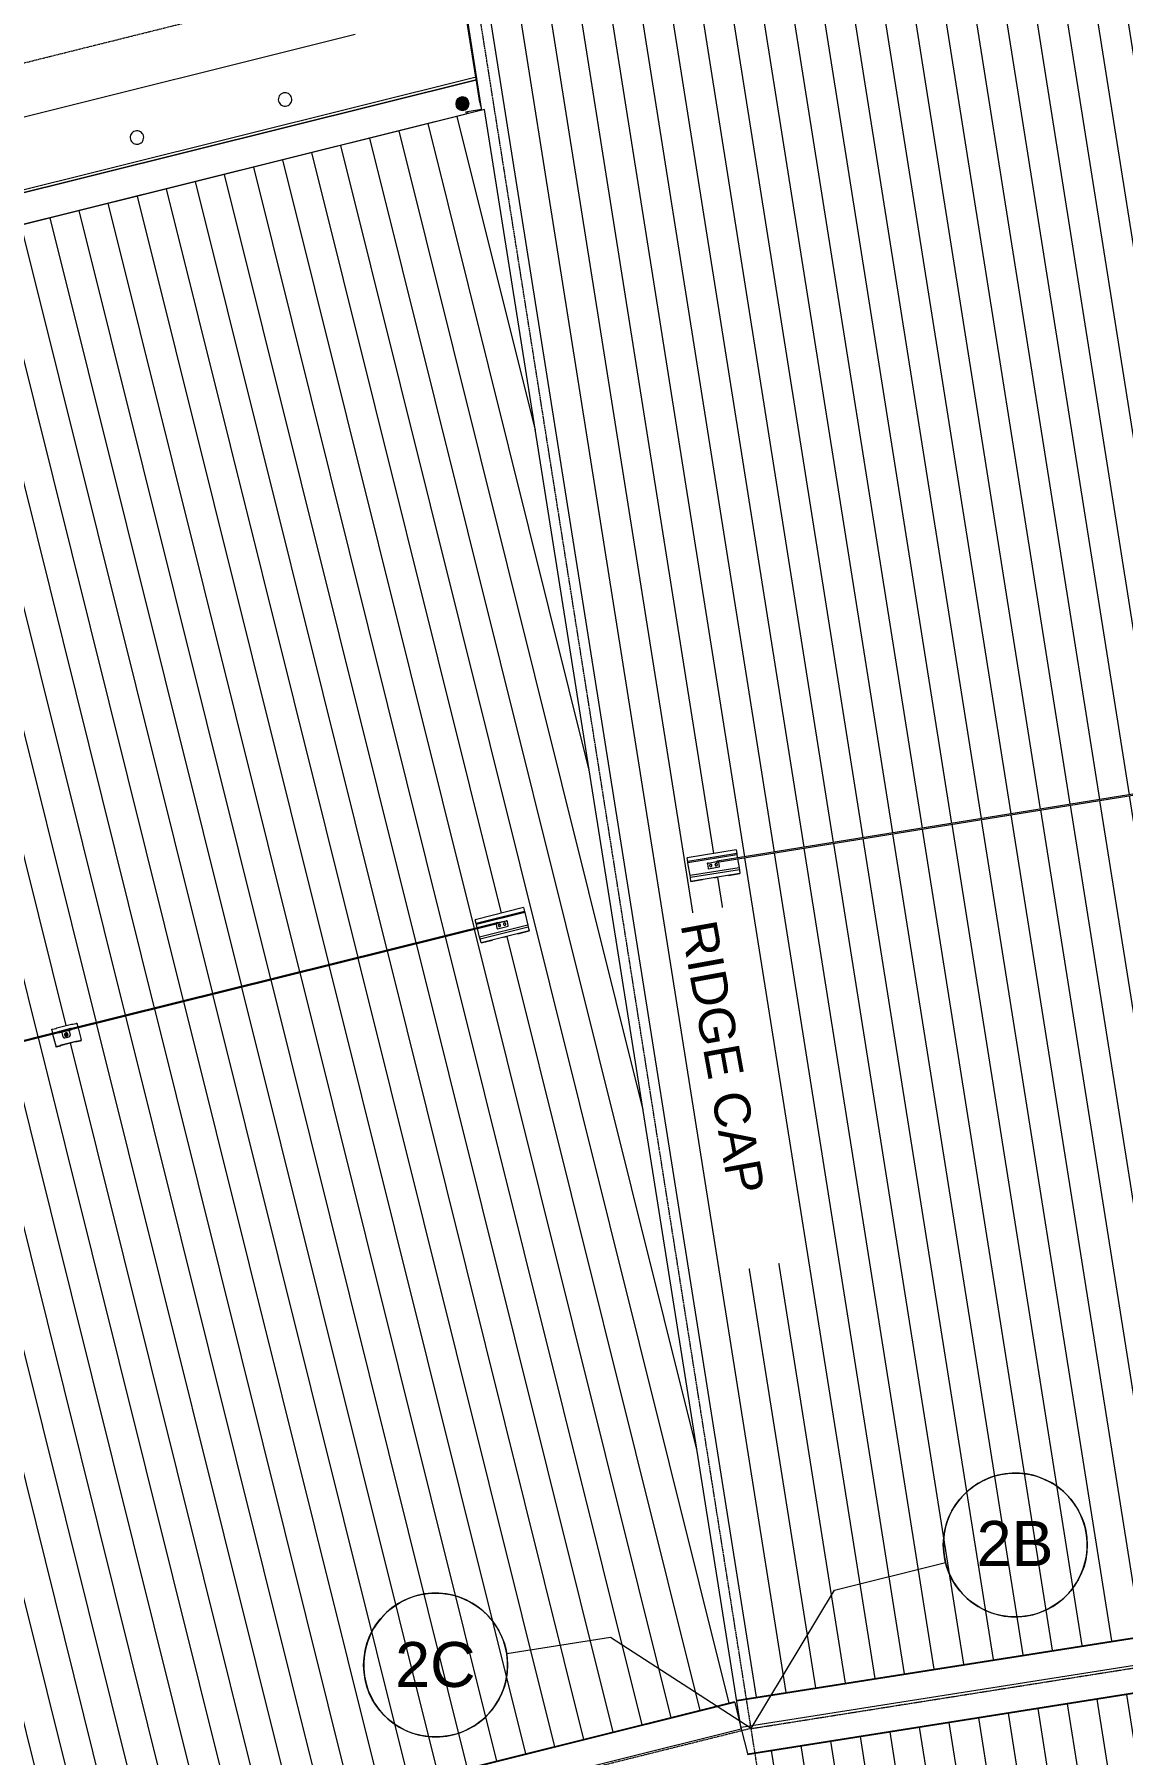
# Model space of a CAD drawing. Header units: millimetres. Extents: x -2355745 to -2216356, y 3958910 to 4068440.
# Drawn here: x -2330832 to -2318739, y 4018484 to 4037610 of the extents above; entities that cross this region are included whole.
import ezdxf

# ---------------------------------------------------------------- set-up
doc = ezdxf.new("R2010")
doc.units = ezdxf.units.MM
doc.linetypes.add('Grid Line', pattern=[21, 12, -3, 3, -3])
for name, color, linetype, lineweight in [('A-FLOR', 192, 'Continuous', 5), ('A-ROOF', 132, 'Continuous', 5), ('A-ROOF-OTLN', 132, 'Continuous', 5), ('A-ROOF-PATT', 132, 'Continuous', 5), ('A-WALL', 113, 'Continuous', 5), ('G-ANNO-TEXT', 231, 'Continuous', 5), ('P-SANR-FIXT', 6, 'Continuous', 5), ('Q-SPCQ', 91, 'Continuous', 5), ('S-GRID', 1, 'Continuous', 5), ('S-GRID-IDEN', 1, 'Continuous', 5)]:
    doc.layers.add(name, color=color, linetype=linetype, lineweight=lineweight)
doc.styles.add('Arial', font='arial.ttf', dxfattribs={"height": 500})
doc.styles.add('Arial_1', font='arial.ttf', dxfattribs={"height": 400})

# ---------------------------------------------------------------- blocks, each defined once
blk = doc.blocks.new('Downpipe - Straight - 01 - 150D-1307454-ROOF - Part B')
at = {"layer": 'P-SANR-FIXT'}
blk.add_hatch(color=11, dxfattribs=at).paths.add_polyline_path([(-40, 25), (-20, 28), (0, 37), (17, 52), (25, 63), (33, 81), (35, 100), (33, 119), (25, 138), (13, 153), (-2, 165), (-20, 172), (-40, 175), (-59, 172), (-77, 165), (-93, 153), (-107, 132), (-112, 119), (-115, 100), (-112, 81), (-105, 63), (-93, 47), (-76, 35), (-59, 28)])
for start, end in [(0, 180), (360, 180), (180, 0), (180, 360)]:
    blk.add_arc((-40, 100), 75, start, end, dxfattribs=at)
blk = doc.blocks.new('Static Line_Sayfa_Metal Deck_Pan Mount - Up to 15 _ pitch - Max 2 Users-1846359-ROOF - Part B')
at = {"layer": 'Q-SPCQ'}
for p, q in [((-2325397, 4027901), (-2325933, 4027767)), ((-2325387, 4027859), (-2325922, 4027726)), ((-2325383, 4027846), (-2325919, 4027712)), ((-2325397, 4027901), (-2325387, 4027859)), ((-2325387, 4027859), (-2325383, 4027846)), ((-2325383, 4027846), (-2325348, 4027706)), ((-2325690, 4027733), (-2330490, 4026538)), ((-2330488, 4026530), (-2325687, 4027725)), ((-2325922, 4027726), (-2325933, 4027767)), ((-2325919, 4027712), (-2325922, 4027726)), ((-2325910, 4027677), (-2325919, 4027712)), ((-2325884, 4027572), (-2325909, 4027670)), ((-2325348, 4027706), (-2325884, 4027572)), ((-2325343, 4027684), (-2325879, 4027551)), ((-2325333, 4027643), (-2325868, 4027509)), ((-2325333, 4027642), (-2325868, 4027509)), ((-2325705, 4027727), (-2325704, 4027722)), ((-2325704, 4027722), (-2325703, 4027718)), ((-2325703, 4027718), (-2325702, 4027715)), ((-2325702, 4027715), (-2325697, 4027694)), ((-2325697, 4027694), (-2325691, 4027670)), ((-2325691, 4027670), (-2325691, 4027669)), ((-2325687, 4027725), (-2325687, 4027728)), ((-2325687, 4027725), (-2325687, 4027726)), ((-2325685, 4027666), (-2325627, 4027681)), ((-2325681, 4027735), (-2325588, 4027754)), ((-2325587, 4027749), (-2325680, 4027730)), ((-2325676, 4027700), (-2325676, 4027699)), ((-2325650, 4027705), (-2325651, 4027706)), ((-2325627, 4027681), (-2325568, 4027695)), ((-2325618, 4027715), (-2325617, 4027714)), ((-2325592, 4027720), (-2325592, 4027721)), ((-2325577, 4027750), (-2325578, 4027755)), ((-2325578, 4027755), (-2325578, 4027754)), ((-2325577, 4027750), (-2325578, 4027754)), ((-2325577, 4027750), (-2325577, 4027750)), ((-2325576, 4027747), (-2325577, 4027750)), ((-2325571, 4027725), (-2325576, 4027747)), ((-2325565, 4027701), (-2325571, 4027725)), ((-2325565, 4027701), (-2325565, 4027701)), ((-2325459, 4027611), (-2325333, 4027642)), ((-2325333, 4027642), (-2325459, 4027611)), ((-2325459, 4027611), (-2325459, 4027611)), ((-2325348, 4027706), (-2325343, 4027684)), ((-2325343, 4027684), (-2325333, 4027643)), ((-2325333, 4027643), (-2325333, 4027642)), ((-2325333, 4027642), (-2325333, 4027642)), ((-2325879, 4027551), (-2325884, 4027572)), ((-2325868, 4027509), (-2325879, 4027551)), ((-2325868, 4027509), (-2325742, 4027540)), ((-2325742, 4027540), (-2325868, 4027509)), ((-2325868, 4027509), (-2325868, 4027509)), ((-2325868, 4027509), (-2325868, 4027509)), ((-2325742, 4027540), (-2325742, 4027540)), ((-2325614, 4027572), (-2325600, 4027576)), ((-2325600, 4027575), (-2325614, 4027572)), ((-2325614, 4027572), (-2325614, 4027572)), ((-2325600, 4027576), (-2325587, 4027579)), ((-2325587, 4027579), (-2325600, 4027575)), ((-2330489, 4026538), (-2345031, 4022914)), ((-2345029, 4022906), (-2330487, 4026531)), ((-2330641, 4026546), (-2330633, 4026548)), ((-2330641, 4026546), (-2330639, 4026537)), ((-2330639, 4026537), (-2330630, 4026503)), ((-2330631, 4026549), (-2330595, 4026558)), ((-2330629, 4026496), (-2330595, 4026363)), ((-2330594, 4026558), (-2330583, 4026565)), ((-2330582, 4026566), (-2330421, 4026606)), ((-2330554, 4026524), (-2330558, 4026522)), ((-2330557, 4026518), (-2330558, 4026522)), ((-2330555, 4026512), (-2330557, 4026518)), ((-2330555, 4026512), (-2330551, 4026512)), ((-2330429, 4026556), (-2330552, 4026525)), ((-2330549, 4026513), (-2330426, 4026543)), ((-2330526, 4026519), (-2330526, 4026518)), ((-2330525, 4026513), (-2330526, 4026517)), ((-2330526, 4026517), (-2330526, 4026517)), ((-2330513, 4026465), (-2330525, 4026513)), ((-2330513, 4026465), (-2330513, 4026465)), ((-2330497, 4026485), (-2330497, 4026484)), ((-2330495, 4026454), (-2330446, 4026466)), ((-2330494, 4026454), (-2330446, 4026466)), ((-2330489, 4026487), (-2330489, 4026487)), ((-2330487, 4026488), (-2330487, 4026488)), ((-2330468, 4026493), (-2330468, 4026493)), ((-2330466, 4026492), (-2330466, 4026493)), ((-2330458, 4026494), (-2330458, 4026494)), ((-2330448, 4026537), (-2330448, 4026538)), ((-2330448, 4026537), (-2330448, 4026536)), ((-2330448, 4026536), (-2330447, 4026532)), ((-2330447, 4026532), (-2330435, 4026484)), ((-2330435, 4026484), (-2330435, 4026484)), ((-2330422, 4026556), (-2330426, 4026556)), ((-2330423, 4026544), (-2330420, 4026546)), ((-2330422, 4026556), (-2330421, 4026552)), ((-2330421, 4026552), (-2330420, 4026546)), ((-2330420, 4026606), (-2330407, 4026605)), ((-2330406, 4026605), (-2330369, 4026614)), ((-2330368, 4026614), (-2330360, 4026616)), ((-2330360, 4026616), (-2330357, 4026607)), ((-2330357, 4026607), (-2330349, 4026573)), ((-2330347, 4026566), (-2330314, 4026433)), ((-2330595, 4026363), (-2330595, 4026363)), ((-2330595, 4026363), (-2330593, 4026353)), ((-2330544, 4026365), (-2330593, 4026353)), ((-2330593, 4026353), (-2330544, 4026365)), ((-2330593, 4026353), (-2330593, 4026353)), ((-2330547, 4026365), (-2330583, 4026355)), ((-2330583, 4026355), (-2330545, 4026365)), ((-2330535, 4026372), (-2330546, 4026365)), ((-2330544, 4026365), (-2330533, 4026372)), ((-2330544, 4026365), (-2330544, 4026365)), ((-2330373, 4026412), (-2330534, 4026372)), ((-2330532, 4026373), (-2330374, 4026412)), ((-2330373, 4026412), (-2330360, 4026411)), ((-2330359, 4026411), (-2330372, 4026413)), ((-2330360, 4026411), (-2330311, 4026423)), ((-2330312, 4026423), (-2330360, 4026411)), ((-2330360, 4026411), (-2330360, 4026411)), ((-2330359, 4026411), (-2330321, 4026421)), ((-2330321, 4026421), (-2330358, 4026412)), ((-2330314, 4026433), (-2330314, 4026433)), ((-2330314, 4026433), (-2330312, 4026423)), ((-2330311, 4026423), (-2330312, 4026423))]:
    blk.add_line(p, q, dxfattribs=at)
at = {"layer": 'Q-SPCQ', "flags": 128}
for points in [[(-2325651, 4027706), (-2325651, 4027707), (-2325651, 4027707), (-2325651, 4027708), (-2325651, 4027708), (-2325651, 4027709), (-2325652, 4027709), (-2325652, 4027710), (-2325652, 4027710), (-2325652, 4027711), (-2325653, 4027711), (-2325653, 4027711), (-2325653, 4027712), (-2325654, 4027712), (-2325654, 4027713), (-2325655, 4027713), (-2325655, 4027713), (-2325655, 4027714), (-2325656, 4027714), (-2325656, 4027714), (-2325657, 4027714), (-2325657, 4027715), (-2325658, 4027715), (-2325658, 4027715), (-2325659, 4027715), (-2325659, 4027716), (-2325660, 4027716), (-2325660, 4027716), (-2325661, 4027716), (-2325661, 4027716), (-2325662, 4027716), (-2325662, 4027716), (-2325663, 4027716), (-2325663, 4027716), (-2325664, 4027716), (-2325664, 4027716), (-2325665, 4027716), (-2325665, 4027716), (-2325666, 4027716), (-2325666, 4027716), (-2325667, 4027716), (-2325667, 4027716), (-2325668, 4027715), (-2325668, 4027715), (-2325669, 4027715), (-2325669, 4027715), (-2325670, 4027715), (-2325670, 4027714), (-2325670, 4027714), (-2325671, 4027714), (-2325671, 4027713), (-2325672, 4027713), (-2325672, 4027713), (-2325672, 4027712), (-2325673, 4027712), (-2325673, 4027712), (-2325673, 4027711), (-2325674, 4027711), (-2325674, 4027710), (-2325674, 4027710), (-2325675, 4027709), (-2325675, 4027709), (-2325675, 4027709), (-2325675, 4027708), (-2325675, 4027708), (-2325676, 4027707), (-2325676, 4027707), (-2325676, 4027706), (-2325676, 4027706), (-2325676, 4027705), (-2325676, 4027705), (-2325676, 4027704), (-2325676, 4027703), (-2325676, 4027703), (-2325676, 4027702), (-2325676, 4027702), (-2325676, 4027701), (-2325676, 4027701), (-2325676, 4027700), (-2325676, 4027700)], [(-2325592, 4027721), (-2325592, 4027721), (-2325593, 4027722), (-2325593, 4027722), (-2325593, 4027723), (-2325593, 4027723), (-2325593, 4027724), (-2325594, 4027724), (-2325594, 4027725), (-2325594, 4027725), (-2325595, 4027726), (-2325595, 4027726), (-2325595, 4027726), (-2325596, 4027727), (-2325596, 4027727), (-2325596, 4027727), (-2325597, 4027728), (-2325597, 4027728), (-2325598, 4027728), (-2325598, 4027729), (-2325598, 4027729), (-2325599, 4027729), (-2325599, 4027729), (-2325600, 4027730), (-2325600, 4027730), (-2325601, 4027730), (-2325601, 4027730), (-2325602, 4027730), (-2325602, 4027730), (-2325603, 4027731), (-2325603, 4027731), (-2325604, 4027731), (-2325604, 4027731), (-2325605, 4027731), (-2325605, 4027731), (-2325606, 4027731), (-2325606, 4027731), (-2325607, 4027731), (-2325607, 4027730), (-2325608, 4027730), (-2325608, 4027730), (-2325609, 4027730), (-2325609, 4027730), (-2325610, 4027730), (-2325610, 4027730), (-2325611, 4027729), (-2325611, 4027729), (-2325612, 4027729), (-2325612, 4027729), (-2325613, 4027728), (-2325613, 4027728), (-2325613, 4027728), (-2325614, 4027727), (-2325614, 4027727), (-2325615, 4027726), (-2325615, 4027726), (-2325615, 4027726), (-2325616, 4027725), (-2325616, 4027725), (-2325616, 4027724), (-2325616, 4027724), (-2325617, 4027723), (-2325617, 4027723), (-2325617, 4027723), (-2325617, 4027722), (-2325617, 4027722), (-2325618, 4027721), (-2325618, 4027721), (-2325618, 4027720), (-2325618, 4027720), (-2325618, 4027719), (-2325618, 4027718), (-2325618, 4027718), (-2325618, 4027717), (-2325618, 4027717), (-2325618, 4027716), (-2325618, 4027716), (-2325618, 4027715), (-2325618, 4027715), (-2325618, 4027715)], [(-2330554, 4026524), (-2330554, 4026525), (-2330553, 4026525), (-2330553, 4026525), (-2330553, 4026525), (-2330552, 4026525), (-2330552, 4026525)], [(-2330549, 4026513), (-2330549, 4026513), (-2330549, 4026513), (-2330550, 4026512), (-2330550, 4026512), (-2330551, 4026512), (-2330551, 4026512)], [(-2330481, 4026502), (-2330481, 4026501), (-2330481, 4026501), (-2330482, 4026501), (-2330482, 4026501), (-2330483, 4026501), (-2330483, 4026501), (-2330484, 4026500), (-2330484, 4026500), (-2330484, 4026500), (-2330485, 4026499), (-2330485, 4026499), (-2330485, 4026499), (-2330486, 4026499), (-2330486, 4026498), (-2330486, 4026498), (-2330487, 4026498), (-2330487, 4026497), (-2330487, 4026497), (-2330488, 4026496), (-2330488, 4026496), (-2330488, 4026496), (-2330488, 4026495), (-2330489, 4026495), (-2330489, 4026494), (-2330489, 4026494), (-2330489, 4026493), (-2330489, 4026493), (-2330489, 4026493), (-2330489, 4026492), (-2330489, 4026492), (-2330489, 4026491), (-2330489, 4026491), (-2330489, 4026490), (-2330489, 4026490), (-2330489, 4026489), (-2330489, 4026489), (-2330489, 4026488), (-2330489, 4026488), (-2330489, 4026487), (-2330489, 4026487)], [(-2330480, 4026500), (-2330481, 4026500), (-2330481, 4026500), (-2330481, 4026499), (-2330482, 4026499), (-2330482, 4026499), (-2330482, 4026499), (-2330483, 4026499), (-2330483, 4026499), (-2330483, 4026498), (-2330484, 4026498), (-2330484, 4026498), (-2330484, 4026498), (-2330484, 4026497), (-2330485, 4026497), (-2330485, 4026497), (-2330485, 4026497), (-2330486, 4026496), (-2330486, 4026496), (-2330486, 4026496), (-2330486, 4026495), (-2330486, 4026495), (-2330487, 4026495), (-2330487, 4026494), (-2330487, 4026494), (-2330487, 4026494), (-2330487, 4026493), (-2330487, 4026493), (-2330487, 4026492), (-2330487, 4026492), (-2330487, 4026492), (-2330487, 4026491), (-2330487, 4026491), (-2330487, 4026490), (-2330487, 4026490), (-2330487, 4026490), (-2330487, 4026489), (-2330487, 4026489), (-2330487, 4026489), (-2330487, 4026488), (-2330487, 4026488)], [(-2330466, 4026493), (-2330466, 4026493), (-2330467, 4026494), (-2330467, 4026494), (-2330467, 4026495), (-2330467, 4026495), (-2330467, 4026496), (-2330468, 4026496), (-2330468, 4026496), (-2330468, 4026497), (-2330468, 4026497), (-2330469, 4026498), (-2330469, 4026498), (-2330469, 4026498), (-2330470, 4026499), (-2330470, 4026499), (-2330470, 4026499), (-2330471, 4026499), (-2330471, 4026500), (-2330471, 4026500), (-2330472, 4026500), (-2330472, 4026501), (-2330473, 4026501), (-2330473, 4026501), (-2330474, 4026501), (-2330474, 4026501), (-2330474, 4026501), (-2330475, 4026502), (-2330475, 4026502), (-2330476, 4026502), (-2330476, 4026502), (-2330477, 4026502), (-2330477, 4026502), (-2330478, 4026502), (-2330478, 4026502), (-2330479, 4026502), (-2330479, 4026502), (-2330480, 4026502), (-2330480, 4026502), (-2330480, 4026502), (-2330481, 4026502)], [(-2330468, 4026493), (-2330468, 4026493), (-2330469, 4026494), (-2330469, 4026494), (-2330469, 4026494), (-2330469, 4026495), (-2330469, 4026495), (-2330469, 4026495), (-2330470, 4026496), (-2330470, 4026496), (-2330470, 4026496), (-2330470, 4026497), (-2330471, 4026497), (-2330471, 4026497), (-2330471, 4026497), (-2330471, 4026498), (-2330472, 4026498), (-2330472, 4026498), (-2330472, 4026498), (-2330473, 4026499), (-2330473, 4026499), (-2330473, 4026499), (-2330474, 4026499), (-2330474, 4026499), (-2330474, 4026499), (-2330475, 4026500), (-2330475, 4026500), (-2330475, 4026500), (-2330476, 4026500), (-2330476, 4026500), (-2330477, 4026500), (-2330477, 4026500), (-2330477, 4026500), (-2330478, 4026500), (-2330478, 4026500), (-2330479, 4026500), (-2330479, 4026500), (-2330479, 4026500), (-2330480, 4026500), (-2330480, 4026500), (-2330480, 4026500)], [(-2330429, 4026556), (-2330428, 4026556), (-2330428, 4026556), (-2330428, 4026556), (-2330427, 4026556), (-2330427, 4026556), (-2330426, 4026556)], [(-2330423, 4026544), (-2330424, 4026544), (-2330424, 4026544), (-2330425, 4026544), (-2330425, 4026544), (-2330425, 4026543), (-2330426, 4026543)]]:
    blk.add_lwpolyline(points, dxfattribs=at)
at = {"layer": 'Q-SPCQ'}
for centre, major_axis, ratio, start_param, end_param in [((-2325688, 4027732), (17, 4.2), 0.087156, 1.117011, 2.88852), ((-2325687, 4027727), (17, 4.2), 0.087156, 1.117011, 2.88852), ((-2325688, 4027732), (7.28, 1.81), 0.087156, 1.832596, 2.879793), ((-2325687, 4027727), (7.28, 1.81), 0.087156, 1.308997, 2.617994), ((-2325687, 4027727), (7.28, 1.81), 0.087156, 3.926991, 6.283185), ((-2325686, 4027671), (4.85, 1.21), 0.996195, 3.141593, 4.712389), ((-2325688, 4027732), (7.28, 1.81), 0.087156, 5.235988, 6.021386), ((-2325687, 4027727), (7.28, 1.81), 0.087156, 0, 1.047198), ((-2325688, 4027732), (7.28, 1.81), 0.087156, 0.261799, 0.785398), ((-2325663, 4027702), (12.6, 3.1), 0.996195, 0, 3.141593), ((-2325663, 4027702), (12.6, 3.1), 0.996195, 3.141593, 6.283185), ((-2325605, 4027717), (12.6, 3.1), 0.996195, 0, 3.141593), ((-2325605, 4027717), (12.6, 3.1), 0.996195, 3.141593, 6.283185), ((-2325595, 4027751), (17, 4.2), 0.087156, 0, 1.117011), ((-2325594, 4027746), (17, 4.2), 0.087156, 0, 1.117011), ((-2325570, 4027700), (4.85, 1.21), 0.996195, 4.712389, 6.283185), ((-2330629, 4026539), (9.7, 2.42), 0.996195, 1.570796, 3.141593), ((-2330629, 4026539), (9.7, 2.42), 0.996195, 1.832596, 3.141593), ((-2330595, 4026558), (0.97, 0.242), 0.087156, 4.712389, 6.031026), ((-2330582, 4026566), (0.97, 0.242), 0.087156, 1.570796, 2.889433), ((-2330587, 4026505), (67.9, 16.9), 0.087156, 5.824402, 6.053794), ((-2330498, 4026469), (14.6, 3.6), 0.996195, 3.141593, 4.712389), ((-2330498, 4026468), (14.6, 3.6), 0.996195, 3.403392, 4.712389), ((-2330478, 4026490), (19.3, 4.8), 0.996195, 1.570796, 4.712389), ((-2330478, 4026489), (19.3, 4.8), 0.996195, 3.141593, 4.712389), ((-2330478, 4026490), (11.4, 2.8), 0.996195, 1.570796, 4.712389), ((-2330478, 4026490), (19.3, 4.8), 0.996195, 4.712389, 7.853982), ((-2330478, 4026490), (11.4, 2.8), 0.996195, 4.712389, 7.853982), ((-2330478, 4026489), (19.3, 4.8), 0.996195, 4.712389, 6.283185), ((-2330388, 4026554), (67.9, 16.9), 0.087156, 3.370984, 3.600375), ((-2330450, 4026481), (14.6, 3.6), 0.996195, 4.712389, 6.283185), ((-2330450, 4026481), (14.6, 3.6), 0.996195, 4.712389, 4.974188), ((-2330450, 4026481), (14.6, 3.6), 0.996195, 5.235988, 6.021386), ((-2330421, 4026606), (0.97, 0.242), 0.087156, 0.252159, 1.570796), ((-2330406, 4026605), (0.97, 0.242), 0.087156, 3.393752, 4.712389), ((-2330367, 4026604), (9.7, 2.42), 0.996195, 0, 1.570796), ((-2330367, 4026604), (9.7, 2.42), 0.996195, 0.785398, 1.287632), ((-2330367, 4026604), (9.7, 2.42), 0.996195, 0, 0.261799), ((-2330586, 4026365), (9.7, 2.42), 0.996195, 3.141593, 4.712389), ((-2330586, 4026365), (9.7, 2.42), 0.996195, 3.403392, 4.712389), ((-2330547, 4026365), (0.97, 0.242), 0.087156, 4.712389, 6.031026), ((-2330545, 4026365), (0.97, 0.242), 0.087156, 4.712389, 6.031026), ((-2330534, 4026372), (0.97, 0.242), 0.087156, 1.570796, 2.889433), ((-2330532, 4026372), (0.97, 0.242), 0.087156, 2.449888, 2.889433), ((-2330532, 4026372), (0.97, 0.242), 0.087156, 1.570796, 1.790569), ((-2330374, 4026412), (0.97, 0.242), 0.087156, 1.351024, 1.570796), ((-2330374, 4026412), (0.97, 0.242), 0.087156, 0.252159, 0.691705), ((-2330373, 4026412), (0.97, 0.242), 0.087156, 0.252159, 1.570796), ((-2330359, 4026411), (0.97, 0.242), 0.087156, 3.393752, 4.712389), ((-2330358, 4026412), (0.97, 0.242), 0.087156, 3.393752, 4.712389), ((-2330324, 4026430), (9.7, 2.42), 0.996195, 4.712389, 6.283185), ((-2330324, 4026430), (9.7, 2.42), 0.996195, 4.712389, 6.283185)]:
    blk.add_ellipse(centre, major_axis=major_axis, ratio=ratio, start_param=start_param, end_param=end_param, dxfattribs=at)
blk = doc.blocks.new('Static Line_Sayfa_Metal Deck_Pan Mount - Up to 15 _ pitch - Max 2 Users-1848787-ROOF - Part B')
at = {"layer": 'Q-SPCQ'}
for p, q in [((-2317658, 4029317), (-2323243, 4028416)), ((-2323243, 4028408), (-2317657, 4029309)), ((-2323033, 4028544), (-2323578, 4028456)), ((-2323571, 4028414), (-2323578, 4028456)), ((-2323026, 4028501), (-2323571, 4028414)), ((-2323569, 4028400), (-2323571, 4028414)), ((-2323024, 4028488), (-2323569, 4028400)), ((-2323546, 4028258), (-2323569, 4028400)), ((-2323354, 4028393), (-2323354, 4028393)), ((-2323353, 4028388), (-2323353, 4028388)), ((-2323353, 4028384), (-2323349, 4028363)), ((-2323349, 4028363), (-2323345, 4028338)), ((-2323345, 4028396), (-2323251, 4028415)), ((-2323251, 4028410), (-2323344, 4028391)), ((-2323328, 4028367), (-2323327, 4028366)), ((-2323302, 4028371), (-2323302, 4028371)), ((-2323302, 4028370), (-2323302, 4028371)), ((-2323268, 4028377), (-2323268, 4028376)), ((-2323243, 4028381), (-2323243, 4028381)), ((-2323243, 4028380), (-2323243, 4028381)), ((-2323226, 4028413), (-2323226, 4028418)), ((-2323225, 4028408), (-2323225, 4028411)), ((-2323221, 4028384), (-2323224, 4028405)), ((-2323217, 4028359), (-2323221, 4028384)), ((-2323217, 4028358), (-2323217, 4028359)), ((-2323033, 4028544), (-2323026, 4028501)), ((-2323026, 4028501), (-2323024, 4028488)), ((-2323024, 4028488), (-2323018, 4028452)), ((-2323017, 4028445), (-2323001, 4028345)), ((-2323001, 4028345), (-2323546, 4028258)), ((-2323542, 4028235), (-2323546, 4028258)), ((-2322997, 4028323), (-2323542, 4028235)), ((-2323536, 4028193), (-2323542, 4028235)), ((-2322991, 4028281), (-2323536, 4028193)), ((-2322991, 4028281), (-2323536, 4028193)), ((-2323536, 4028193), (-2323407, 4028214)), ((-2323407, 4028213), (-2323536, 4028193)), ((-2323536, 4028193), (-2323536, 4028193)), ((-2323536, 4028193), (-2323536, 4028193)), ((-2323407, 4028214), (-2323407, 4028213)), ((-2323340, 4028334), (-2323280, 4028344)), ((-2323280, 4028344), (-2323221, 4028353)), ((-2323277, 4028235), (-2323263, 4028237)), ((-2323263, 4028237), (-2323277, 4028234)), ((-2323277, 4028234), (-2323277, 4028235)), ((-2323263, 4028237), (-2323249, 4028239)), ((-2323249, 4028239), (-2323263, 4028237)), ((-2323119, 4028260), (-2322991, 4028281)), ((-2322991, 4028280), (-2323119, 4028260)), ((-2323119, 4028260), (-2323119, 4028260)), ((-2323001, 4028345), (-2322997, 4028323)), ((-2322997, 4028323), (-2322991, 4028281)), ((-2322991, 4028281), (-2322991, 4028281)), ((-2322991, 4028280), (-2322991, 4028281))]:
    blk.add_line(p, q, dxfattribs=at)
at = {"layer": 'Q-SPCQ', "flags": 128}
for points in [[(-2323302, 4028371), (-2323302, 4028372), (-2323302, 4028372), (-2323302, 4028373), (-2323302, 4028373), (-2323303, 4028374), (-2323303, 4028374), (-2323303, 4028375), (-2323303, 4028375), (-2323304, 4028376), (-2323304, 4028376), (-2323304, 4028377), (-2323304, 4028377), (-2323305, 4028378), (-2323305, 4028378), (-2323305, 4028378), (-2323306, 4028379), (-2323306, 4028379), (-2323307, 4028379), (-2323307, 4028380), (-2323307, 4028380), (-2323308, 4028380), (-2323308, 4028381), (-2323309, 4028381), (-2323309, 4028381), (-2323310, 4028381), (-2323310, 4028381), (-2323311, 4028382), (-2323311, 4028382), (-2323312, 4028382), (-2323312, 4028382), (-2323313, 4028382), (-2323313, 4028382), (-2323314, 4028382), (-2323314, 4028382), (-2323315, 4028382), (-2323315, 4028382), (-2323316, 4028382), (-2323316, 4028382), (-2323317, 4028382), (-2323317, 4028382), (-2323318, 4028382), (-2323318, 4028382), (-2323319, 4028382), (-2323319, 4028382), (-2323320, 4028381), (-2323320, 4028381), (-2323321, 4028381), (-2323321, 4028381), (-2323322, 4028380), (-2323322, 4028380), (-2323322, 4028380), (-2323323, 4028380), (-2323323, 4028379), (-2323324, 4028379), (-2323324, 4028379), (-2323324, 4028378), (-2323325, 4028378), (-2323325, 4028377), (-2323325, 4028377), (-2323326, 4028377), (-2323326, 4028376), (-2323326, 4028376), (-2323326, 4028375), (-2323327, 4028375), (-2323327, 4028374), (-2323327, 4028374), (-2323327, 4028373), (-2323327, 4028373), (-2323327, 4028372), (-2323328, 4028372), (-2323328, 4028371), (-2323328, 4028371), (-2323328, 4028370), (-2323328, 4028370), (-2323328, 4028369), (-2323328, 4028369), (-2323328, 4028368), (-2323328, 4028368), (-2323328, 4028367)], [(-2323243, 4028381), (-2323243, 4028382), (-2323243, 4028382), (-2323243, 4028383), (-2323243, 4028383), (-2323243, 4028384), (-2323244, 4028384), (-2323244, 4028384), (-2323244, 4028385), (-2323244, 4028385), (-2323245, 4028386), (-2323245, 4028386), (-2323245, 4028387), (-2323245, 4028387), (-2323246, 4028387), (-2323246, 4028388), (-2323246, 4028388), (-2323247, 4028389), (-2323247, 4028389), (-2323248, 4028389), (-2323248, 4028390), (-2323249, 4028390), (-2323249, 4028390), (-2323249, 4028390), (-2323250, 4028391), (-2323250, 4028391), (-2323251, 4028391), (-2323251, 4028391), (-2323252, 4028391), (-2323252, 4028391), (-2323253, 4028392), (-2323253, 4028392), (-2323254, 4028392), (-2323254, 4028392), (-2323255, 4028392), (-2323255, 4028392), (-2323256, 4028392), (-2323256, 4028392), (-2323257, 4028392), (-2323257, 4028392), (-2323258, 4028392), (-2323259, 4028392), (-2323259, 4028391), (-2323260, 4028391), (-2323260, 4028391), (-2323260, 4028391), (-2323261, 4028391), (-2323261, 4028391), (-2323262, 4028390), (-2323262, 4028390), (-2323263, 4028390), (-2323263, 4028389), (-2323264, 4028389), (-2323264, 4028389), (-2323264, 4028388), (-2323265, 4028388), (-2323265, 4028388), (-2323265, 4028387), (-2323266, 4028387), (-2323266, 4028386), (-2323266, 4028386), (-2323267, 4028386), (-2323267, 4028385), (-2323267, 4028385), (-2323267, 4028384), (-2323268, 4028384), (-2323268, 4028383), (-2323268, 4028383), (-2323268, 4028382), (-2323268, 4028382), (-2323268, 4028381), (-2323268, 4028381), (-2323269, 4028380), (-2323269, 4028380), (-2323269, 4028379), (-2323269, 4028379), (-2323269, 4028378), (-2323269, 4028378), (-2323268, 4028377), (-2323268, 4028377)]]:
    blk.add_lwpolyline(points, dxfattribs=at)
at = {"layer": 'Q-SPCQ'}
for centre, major_axis, ratio, start_param, end_param in [((-2323337, 4028396), (17.3, 2.8), 0.087155, 2.024362, 3.141373), ((-2323353, 4028385), (-1.27, 7.9), 0.000219, 0.087266, 1.134464), ((-2323336, 4028391), (17.3, 2.8), 0.087155, 2.024362, 3.141373), ((-2323353, 4028385), (-0.48, 2.96), 0.000219, 0.087266, 1.658063), ((-2323315, 4028368), (12.8, 2), 0.996195, 0.002511, 3.144104), ((-2323315, 4028368), (12.8, 2), 0.996195, 3.144104, 6.285696), ((-2323255, 4028378), (12.8, 2), 0.996195, 0.002511, 3.144104), ((-2323255, 4028378), (12.8, 2), 0.996195, 3.144104, 6.285696), ((-2323244, 4028415), (17.3, 2.8), 0.087155, 0.252853, 2.024362), ((-2323244, 4028415), (7.4, 1.19), 0.087155, 2.094175, 2.879574), ((-2323244, 4028415), (7.4, 1.19), 0.087155, 3.403172, 4.188571), ((-2323243, 4028410), (17.3, 2.8), 0.087155, 0.252853, 2.024362), ((-2323243, 4028410), (7.4, 1.19), 0.087155, 0.523379, 3.141373), ((-2323243, 4028410), (7.4, 1.19), 0.087155, 3.141593, 4.712169), ((-2323243, 4028412), (-0.64, 3.95), 0.000219, 3.228859, 4.276057), ((-2323243, 4028412), (-0.64, 3.95), 0.000219, 2.181661, 3.228859), ((-2323244, 4028415), (7.4, 1.19), 0.087155, 0.523379, 1.308777), ((-2323243, 4028410), (7.4, 1.19), 0.087155, 5.759367, 6.021166), ((-2323224, 4028405), (-0.48, 2.96), 0.000219, 0.087266, 1.658063), ((-2323222, 4028358), (4.94, 0.78), 0.996195, 4.7149, 6.285696), ((-2323340, 4028339), (4.94, 0.78), 0.996195, 3.144104, 4.7149)]:
    blk.add_ellipse(centre, major_axis=major_axis, ratio=ratio, start_param=start_param, end_param=end_param, dxfattribs=at)
blk = doc.blocks.new('Ridge Capping - Ridge Capping-1882401-ROOF - Part B')
at = {"layer": 'A-ROOF'}
for p, q in [((-2323027, 4019089), (-2232178, 4033447)), ((-2323026, 4019081), (-2232177, 4033439)), ((-2232130, 4033143), (-2322979, 4018786)), ((-2322908, 4018494), (-2232083, 4032848)), ((-2322906, 4018487), (-2232082, 4032840)), ((-2323051, 4019070), (-2347470, 4012985)), ((-2323049, 4019063), (-2347467, 4012978)), ((-2323051, 4019070), (-2323049, 4019063)), ((-2323049, 4019063), (-2322977, 4018772)), ((-2347371, 4012693), (-2322977, 4018772)), ((-2322977, 4018772), (-2322905, 4018482))]:
    blk.add_line(p, q, dxfattribs=at)
blk = doc.blocks.new('Roof Gutters1 - Roof Gutters-1884510-ROOF - Part B')
at = {"layer": 'A-ROOF'}
for p, q in [((-2326018, 4036754), (-2325865, 4036778)), ((-2326038, 4036749), (-2326018, 4036754)), ((-2326038, 4036749), (-2326033, 4036723)), ((-2326018, 4036754), (-2326014, 4036727))]:
    blk.add_line(p, q, dxfattribs=at)
blk = doc.blocks.new('Roof Gutters3 - Roof Gutters-1885272-ROOF - Part B')
at = {"layer": 'A-ROOF'}
for p, q in [((-2325880, 4036852), (-2326112, 4038326)), ((-2325877, 4036852), (-2325880, 4036852)), ((-2325880, 4036852), (-2325874, 4036812)), ((-2325874, 4036812), (-2325871, 4036813))]:
    blk.add_line(p, q, dxfattribs=at)
blk = doc.blocks.new('Bollard_Typical - 150mm Diameter - BOL001 _fixed_-1895789-ROOF - Part B')
at = {"layer": 'Q-SPCQ'}
for start, end in [(360, 180), (180, 0)]:
    blk.add_arc((1.2, -75), 75, start, end, dxfattribs=at)
blk = doc.blocks.new('Grid - A1-203820-ROOF - Part B')
at = {"layer": 'S-GRID-IDEN'}
blk.add_circle((0, 0), 4, dxfattribs=at)
for start, end in [(360, 180), (180, 360)]:
    blk.add_arc((0, 0), 4, start, end, dxfattribs=at)

msp = doc.modelspace()

# ---------------------------------------------------------------- hatches: boundary and pattern name
at = {"layer": 'A-ROOF-PATT'}
h = msp.add_hatch(dxfattribs=at)
h.set_pattern_fill('FP_4', color=256, style=0, pattern_type=2)
h.set_pattern_definition([(279, (-407230.8, -207712.5), (328.900217, 52.092677), [])])
h.paths.add_polyline_path([(-2323027, 4019089), (-2232192, 4033447), (-2236132, 4052512), (-2236188, 4052503), (-2236203, 4052598), (-2326114, 4038357), (-2325863, 4036765), (-2325828, 4036774), (-2323027, 4019089)])
h.paths.add_polyline_path([(-2322033, 4028611), (-2322027, 4028611), (-2322026, 4028611)])
h.paths.add_polyline_path([(-2320898, 4028794), (-2320893, 4028794), (-2320891, 4028794)])
h.paths.add_polyline_path([(-2319764, 4028977), (-2319758, 4028977), (-2319756, 4028977)])
h.paths.add_polyline_path([(-2318134, 4029240), (-2318134, 4029239), (-2318126, 4029240)])
h.paths.add_polyline_path([(-2243219, 4041298), (-2243214, 4041297), (-2243212, 4041298)])
h.paths.add_polyline_path([(-2242084, 4041480), (-2242079, 4041480), (-2242077, 4041480)])
h.paths.add_polyline_path([(-2240950, 4041662), (-2240944, 4041662), (-2240942, 4041662)])
h.paths.add_polyline_path([(-2240000, 4041815), (-2239999, 4041814), (-2239991, 4041816)])
h.paths.add_polyline_path([(-2239320, 4041924), (-2239320, 4041923), (-2239312, 4041925)])
h.paths.add_polyline_path([(-2323536, 4028193), (-2323578, 4028456), (-2323033, 4028543), (-2323018, 4028452), (-2322969, 4028460), (-2322780, 4028491), (-2317801, 4029295), (-2317807, 4029338), (-2317760, 4029346), (-2317760, 4029346), (-2317748, 4029350), (-2317748, 4029352), (-2317583, 4029378), (-2317583, 4029379), (-2317569, 4029377), (-2317522, 4029383), (-2317515, 4029340), (-2312168, 4030201), (-2312174, 4030245), (-2312127, 4030252), (-2312126, 4030253), (-2312115, 4030256), (-2312115, 4030259), (-2311950, 4030285), (-2311950, 4030285), (-2311936, 4030283), (-2311889, 4030289), (-2311882, 4030247), (-2306535, 4031107), (-2306541, 4031151), (-2306494, 4031159), (-2306494, 4031159), (-2306482, 4031163), (-2306482, 4031165), (-2306317, 4031191), (-2306317, 4031192), (-2306303, 4031190), (-2306256, 4031196), (-2306249, 4031153), (-2300903, 4032014), (-2300908, 4032058), (-2300862, 4032066), (-2300862, 4032066), (-2300850, 4032070), (-2300849, 4032072), (-2300684, 4032098), (-2300684, 4032098), (-2300670, 4032096), (-2300623, 4032102), (-2300616, 4032060), (-2295270, 4032921), (-2295275, 4032965), (-2295229, 4032972), (-2295229, 4032972), (-2295217, 4032976), (-2295216, 4032979), (-2295051, 4033005), (-2295051, 4033005), (-2295037, 4033003), (-2294990, 4033009), (-2294983, 4032967), (-2289637, 4033827), (-2289642, 4033871), (-2289596, 4033879), (-2289596, 4033879), (-2289584, 4033883), (-2289583, 4033885), (-2289418, 4033911), (-2289418, 4033912), (-2289405, 4033910), (-2289357, 4033916), (-2289350, 4033873), (-2284004, 4034734), (-2284009, 4034778), (-2283963, 4034786), (-2283963, 4034786), (-2283951, 4034790), (-2283950, 4034792), (-2283786, 4034818), (-2283785, 4034818), (-2283772, 4034816), (-2283724, 4034822), (-2283717, 4034780), (-2278371, 4035641), (-2278376, 4035685), (-2278330, 4035692), (-2278330, 4035692), (-2278318, 4035696), (-2278317, 4035699), (-2278153, 4035725), (-2278152, 4035725), (-2278139, 4035723), (-2278091, 4035729), (-2278085, 4035687), (-2272738, 4036547), (-2272743, 4036591), (-2272697, 4036599), (-2272697, 4036599), (-2272685, 4036603), (-2272684, 4036605), (-2272520, 4036631), (-2272519, 4036632), (-2272506, 4036630), (-2272458, 4036636), (-2272452, 4036593), (-2267105, 4037454), (-2267110, 4037498), (-2267064, 4037506), (-2267064, 4037506), (-2267052, 4037510), (-2267051, 4037512), (-2266887, 4037538), (-2266886, 4037538), (-2266873, 4037536), (-2266826, 4037542), (-2266819, 4037500), (-2261472, 4038361), (-2261478, 4038405), (-2261431, 4038412), (-2261431, 4038412), (-2261419, 4038416), (-2261419, 4038419), (-2261254, 4038445), (-2261253, 4038445), (-2261240, 4038443), (-2261193, 4038449), (-2261186, 4038407), (-2255839, 4039267), (-2255845, 4039311), (-2255798, 4039319), (-2255798, 4039319), (-2255786, 4039323), (-2255786, 4039325), (-2255621, 4039351), (-2255620, 4039352), (-2255607, 4039350), (-2255560, 4039356), (-2255553, 4039313), (-2250206, 4040174), (-2250212, 4040218), (-2250165, 4040226), (-2250165, 4040226), (-2250153, 4040230), (-2250153, 4040232), (-2249988, 4040258), (-2249988, 4040258), (-2249974, 4040256), (-2249927, 4040262), (-2249920, 4040220), (-2244573, 4041080), (-2244579, 4041125), (-2244532, 4041132), (-2244532, 4041132), (-2244520, 4041136), (-2244520, 4041139), (-2244355, 4041165), (-2244355, 4041165), (-2244341, 4041163), (-2244294, 4041169), (-2244285, 4041127), (-2244238, 4041134), (-2244037, 4041166), (-2243499, 4041252), (-2243433, 4041263), (-2243002, 4041332), (-2242836, 4041359), (-2242831, 4041360), (-2239070, 4041965), (-2239084, 4042056), (-2238539, 4042143), (-2238497, 4041880), (-2239042, 4041793), (-2239068, 4041958), (-2239195, 4041937), (-2244286, 4041119), (-2244264, 4040973), (-2244312, 4040966), (-2244324, 4040971), (-2244324, 4040968), (-2244343, 4040965), (-2244489, 4040942), (-2244489, 4040942), (-2244502, 4040935), (-2244549, 4040929), (-2244572, 4041073), (-2249919, 4040212), (-2249897, 4040067), (-2249945, 4040060), (-2249957, 4040064), (-2249957, 4040062), (-2249976, 4040058), (-2250122, 4040036), (-2250122, 4040035), (-2250135, 4040029), (-2250182, 4040023), (-2250205, 4040166), (-2255552, 4039305), (-2255530, 4039160), (-2255578, 4039153), (-2255590, 4039157), (-2255590, 4039155), (-2255609, 4039152), (-2255755, 4039129), (-2255755, 4039128), (-2255768, 4039122), (-2255815, 4039116), (-2255838, 4039259), (-2261184, 4038399), (-2261163, 4038253), (-2261211, 4038246), (-2261223, 4038251), (-2261223, 4038248), (-2261242, 4038245), (-2261388, 4038222), (-2261388, 4038222), (-2261400, 4038215), (-2261448, 4038209), (-2261471, 4038353), (-2266817, 4037492), (-2266796, 4037347), (-2266844, 4037340), (-2266855, 4037344), (-2266856, 4037342), (-2266875, 4037338), (-2267021, 4037316), (-2267021, 4037315), (-2267033, 4037309), (-2267081, 4037303), (-2267104, 4037446), (-2272450, 4036585), (-2272429, 4036440), (-2272476, 4036433), (-2272488, 4036437), (-2272489, 4036435), (-2272508, 4036432), (-2272654, 4036409), (-2272654, 4036408), (-2272666, 4036402), (-2272714, 4036396), (-2272737, 4036539), (-2278083, 4035679), (-2278062, 4035534), (-2278109, 4035527), (-2278121, 4035531), (-2278122, 4035528), (-2278141, 4035525), (-2278287, 4035502), (-2278287, 4035502), (-2278299, 4035495), (-2278347, 4035489), (-2278370, 4035633), (-2283716, 4034772), (-2283694, 4034627), (-2283742, 4034620), (-2283754, 4034624), (-2283755, 4034622), (-2283774, 4034619), (-2283919, 4034596), (-2283919, 4034595), (-2283932, 4034589), (-2283979, 4034583), (-2284002, 4034726), (-2289349, 4033865), (-2289327, 4033720), (-2289375, 4033713), (-2289387, 4033717), (-2289388, 4033715), (-2289407, 4033712), (-2289552, 4033689), (-2289552, 4033689), (-2289565, 4033682), (-2289612, 4033676), (-2289635, 4033819), (-2294982, 4032959), (-2294960, 4032814), (-2295008, 4032807), (-2295020, 4032811), (-2295021, 4032808), (-2295040, 4032805), (-2295185, 4032782), (-2295185, 4032782), (-2295198, 4032775), (-2295245, 4032770), (-2295268, 4032913), (-2300615, 4032052), (-2300593, 4031907), (-2300641, 4031900), (-2300653, 4031904), (-2300654, 4031902), (-2300673, 4031899), (-2300818, 4031876), (-2300818, 4031875), (-2300831, 4031869), (-2300878, 4031863), (-2300901, 4032006), (-2306248, 4031146), (-2306226, 4031000), (-2306274, 4030993), (-2306286, 4030997), (-2306287, 4030995), (-2306306, 4030992), (-2306451, 4030969), (-2306451, 4030969), (-2306464, 4030962), (-2306511, 4030956), (-2306534, 4031099), (-2311881, 4030239), (-2311859, 4030094), (-2311907, 4030087), (-2311919, 4030091), (-2311919, 4030088), (-2311938, 4030085), (-2312084, 4030062), (-2312084, 4030062), (-2312097, 4030055), (-2312144, 4030050), (-2312167, 4030193), (-2317514, 4029332), (-2317492, 4029187), (-2317540, 4029180), (-2317552, 4029184), (-2317552, 4029182), (-2317571, 4029179), (-2317717, 4029156), (-2317717, 4029155), (-2317730, 4029149), (-2317777, 4029143), (-2317800, 4029286), (-2323017, 4028443), (-2322991, 4028280), (-2323534, 4028193)])
h.paths.add_polyline_path([(-2318158, 4029235), (-2318156, 4029237), (-2318156, 4029236)])
h.paths.add_polyline_path([(-2239344, 4041920), (-2239341, 4041921), (-2239341, 4041920)])
h = msp.add_hatch(dxfattribs=at)
h.set_pattern_fill('FP_6', color=256, style=0, pattern_type=2)
h.set_pattern_definition([(283.994, (-472473.65, -220244.28), (323.116911, 80.526155), [])])
h.paths.add_polyline_path([(-2347470, 4012985), (-2323051, 4019070), (-2322981, 4018796), (-2325828, 4036774), (-2348376, 4031154), (-2348376, 4022079), (-2348351, 4022085), (-2348300, 4022097), (-2347714, 4022245), (-2347681, 4022252), (-2347568, 4022280), (-2347529, 4022290), (-2347507, 4022296), (-2347504, 4022296), (-2347421, 4022317), (-2347343, 4022336), (-2347174, 4022379), (-2347143, 4022386), (-2347034, 4022413), (-2346838, 4022462), (-2346528, 4022540), (-2346253, 4022609), (-2346232, 4022614), (-2346229, 4022614), (-2346117, 4022643), (-2346097, 4022648), (-2345171, 4022881), (-2345181, 4022922), (-2345134, 4022935), (-2345123, 4022940), (-2345122, 4022942), (-2344960, 4022982), (-2344958, 4022982), (-2344943, 4022982), (-2344899, 4022991), (-2344889, 4022950), (-2340324, 4024087), (-2340335, 4024130), (-2340287, 4024142), (-2340276, 4024147), (-2340275, 4024150), (-2340114, 4024190), (-2340112, 4024190), (-2340096, 4024190), (-2340053, 4024199), (-2340042, 4024157), (-2335477, 4025295), (-2335488, 4025338), (-2335441, 4025350), (-2335429, 4025355), (-2335429, 4025358), (-2335267, 4025398), (-2335265, 4025398), (-2335249, 4025398), (-2335206, 4025406), (-2335196, 4025365), (-2330630, 4026503), (-2330641, 4026546), (-2330594, 4026558), (-2330582, 4026563), (-2330582, 4026566), (-2330420, 4026606), (-2330418, 4026606), (-2330402, 4026606), (-2330359, 4026614), (-2330348, 4026573), (-2330301, 4026584), (-2330189, 4026612), (-2327905, 4027181), (-2327862, 4027192), (-2327795, 4027208), (-2327783, 4027212), (-2327728, 4027225), (-2325910, 4027677), (-2325933, 4027767), (-2325397, 4027900), (-2325333, 4027642), (-2325868, 4027509), (-2325909, 4027670), (-2325933, 4027664), (-2330347, 4026564), (-2330312, 4026423), (-2330361, 4026412), (-2330373, 4026415), (-2330373, 4026412), (-2330378, 4026411), (-2330535, 4026372), (-2330535, 4026372), (-2330553, 4026363), (-2330593, 4026353), (-2330628, 4026495), (-2335194, 4025358), (-2335158, 4025215), (-2335208, 4025204), (-2335219, 4025207), (-2335220, 4025204), (-2335225, 4025203), (-2335381, 4025164), (-2335381, 4025164), (-2335400, 4025155), (-2335440, 4025145), (-2335475, 4025287), (-2340041, 4024150), (-2340005, 4024007), (-2340054, 4023996), (-2340066, 4023999), (-2340066, 4023997), (-2340072, 4023995), (-2340228, 4023956), (-2340228, 4023956), (-2340247, 4023947), (-2340286, 4023937), (-2340322, 4024080), (-2344887, 4022942), (-2344852, 4022799), (-2344901, 4022788), (-2344913, 4022791), (-2344913, 4022789), (-2344934, 4022783), (-2345075, 4022749), (-2345075, 4022748), (-2345094, 4022739), (-2345133, 4022729), (-2345170, 4022872), (-2345200, 4022864), (-2345216, 4022860), (-2348376, 4022069), (-2348376, 4015657), (-2347674, 4013587)])
h.paths.add_polyline_path([(-2345385, 4022829), (-2345385, 4022829), (-2345372, 4022829)])
h = msp.add_hatch(dxfattribs=at)
h.set_pattern_fill('FP_5', color=256, style=0, pattern_type=2)
h.set_pattern_definition([(98.961, (-407140.05, -208134.7), (-328.9356, -51.86879), [])])
h.paths.add_polyline_path([(-2319878, 3999209), (-2229988, 4013383), (-2232097, 4032838), (-2322906, 4018487), (-2322905, 4018474), (-2322929, 4018468), (-2319916, 3999445)])
h.paths.add_polyline_path([(-2240810, 4021850), (-2240812, 4021851), (-2240820, 4021849)])
h.paths.add_polyline_path([(-2319971, 4009369), (-2319973, 4009370), (-2319981, 4009369)])
h.paths.add_polyline_path([(-2320728, 4009101), (-2320769, 4009364), (-2320224, 4009450), (-2320207, 4009339), (-2320170, 4009345), (-2320156, 4009348), (-2314965, 4010167), (-2314974, 4010232), (-2314926, 4010239), (-2314914, 4010234), (-2314913, 4010237), (-2314895, 4010240), (-2314749, 4010262), (-2314749, 4010263), (-2314736, 4010269), (-2314689, 4010275), (-2314678, 4010210), (-2309307, 4011057), (-2309316, 4011124), (-2309268, 4011131), (-2309256, 4011126), (-2309256, 4011129), (-2309237, 4011132), (-2309091, 4011154), (-2309091, 4011155), (-2309081, 4011161), (-2309078, 4011161), (-2309031, 4011167), (-2309021, 4011102), (-2303649, 4011949), (-2303658, 4012016), (-2303610, 4012023), (-2303598, 4012018), (-2303598, 4012021), (-2303579, 4012024), (-2303433, 4012046), (-2303433, 4012047), (-2303423, 4012053), (-2303420, 4012053), (-2303373, 4012059), (-2303363, 4011994), (-2297992, 4012841), (-2298001, 4012908), (-2297953, 4012915), (-2297941, 4012911), (-2297940, 4012913), (-2297922, 4012916), (-2297775, 4012938), (-2297775, 4012939), (-2297761, 4012946), (-2297715, 4012951), (-2297705, 4012887), (-2292334, 4013734), (-2292343, 4013800), (-2292295, 4013807), (-2292283, 4013803), (-2292282, 4013805), (-2292264, 4013808), (-2292118, 4013831), (-2292118, 4013831), (-2292107, 4013837), (-2292105, 4013838), (-2292058, 4013843), (-2292048, 4013779), (-2286676, 4014626), (-2286685, 4014692), (-2286637, 4014699), (-2286625, 4014695), (-2286625, 4014697), (-2286606, 4014700), (-2286460, 4014723), (-2286460, 4014723), (-2286447, 4014730), (-2286400, 4014735), (-2286390, 4014671), (-2281019, 4015518), (-2281028, 4015584), (-2280980, 4015591), (-2280968, 4015587), (-2280967, 4015589), (-2280949, 4015592), (-2280802, 4015615), (-2280802, 4015615), (-2280792, 4015621), (-2280790, 4015622), (-2280742, 4015628), (-2280732, 4015563), (-2275361, 4016410), (-2275370, 4016476), (-2275322, 4016483), (-2275310, 4016479), (-2275309, 4016481), (-2275291, 4016484), (-2275145, 4016507), (-2275145, 4016507), (-2275134, 4016514), (-2275132, 4016514), (-2275085, 4016520), (-2275074, 4016455), (-2269703, 4017302), (-2269712, 4017369), (-2269664, 4017375), (-2269652, 4017371), (-2269652, 4017373), (-2269633, 4017377), (-2269487, 4017399), (-2269487, 4017400), (-2269474, 4017406), (-2269427, 4017412), (-2269417, 4017347), (-2264046, 4018194), (-2264054, 4018261), (-2264007, 4018267), (-2263995, 4018263), (-2263994, 4018266), (-2263976, 4018269), (-2263829, 4018291), (-2263829, 4018292), (-2263819, 4018298), (-2263817, 4018298), (-2263769, 4018304), (-2263759, 4018239), (-2258388, 4019086), (-2258397, 4019153), (-2258349, 4019160), (-2258337, 4019155), (-2258336, 4019158), (-2258318, 4019161), (-2258172, 4019183), (-2258172, 4019184), (-2258161, 4019190), (-2258159, 4019190), (-2258112, 4019196), (-2258101, 4019131), (-2252730, 4019978), (-2252739, 4020045), (-2252691, 4020052), (-2252679, 4020047), (-2252679, 4020050), (-2252660, 4020053), (-2252514, 4020075), (-2252514, 4020076), (-2252501, 4020082), (-2252454, 4020088), (-2252444, 4020023), (-2247072, 4020870), (-2247081, 4020937), (-2247033, 4020944), (-2247021, 4020940), (-2247021, 4020942), (-2247002, 4020945), (-2246856, 4020967), (-2246856, 4020968), (-2246846, 4020974), (-2246844, 4020974), (-2246796, 4020980), (-2246786, 4020916), (-2241415, 4021762), (-2241424, 4021829), (-2241376, 4021836), (-2241364, 4021832), (-2241363, 4021834), (-2241351, 4021836), (-2241198, 4021860), (-2241198, 4021860), (-2241186, 4021867), (-2241138, 4021872), (-2241126, 4021808), (-2241085, 4021815), (-2235887, 4022638), (-2235904, 4022746), (-2235359, 4022832), (-2235317, 4022569), (-2235863, 4022483), (-2235886, 4022628), (-2236157, 4022586), (-2236418, 4022544), (-2236449, 4022539), (-2241127, 4021800), (-2241109, 4021677), (-2241156, 4021669), (-2241156, 4021669), (-2241168, 4021665), (-2241168, 4021663), (-2241333, 4021638), (-2241334, 4021637), (-2241347, 4021639), (-2241394, 4021633), (-2241414, 4021755), (-2246785, 4020908), (-2246767, 4020785), (-2246813, 4020777), (-2246813, 4020777), (-2246825, 4020773), (-2246826, 4020771), (-2246991, 4020746), (-2246991, 4020745), (-2247005, 4020747), (-2247052, 4020741), (-2247071, 4020863), (-2252442, 4020016), (-2252425, 4019893), (-2252471, 4019885), (-2252471, 4019885), (-2252483, 4019881), (-2252484, 4019879), (-2252648, 4019853), (-2252649, 4019853), (-2252662, 4019855), (-2252710, 4019849), (-2252729, 4019970), (-2258100, 4019123), (-2258082, 4019001), (-2258129, 4018993), (-2258129, 4018993), (-2258141, 4018989), (-2258141, 4018987), (-2258306, 4018961), (-2258307, 4018961), (-2258320, 4018963), (-2258367, 4018957), (-2258389, 4019078), (-2263758, 4018231), (-2263740, 4018109), (-2263787, 4018101), (-2263787, 4018101), (-2263799, 4018097), (-2263799, 4018095), (-2263964, 4018069), (-2263964, 4018069), (-2263978, 4018071), (-2264025, 4018065), (-2264044, 4018186), (-2269416, 4017339), (-2269398, 4017216), (-2269444, 4017209), (-2269444, 4017209), (-2269456, 4017205), (-2269457, 4017203), (-2269622, 4017177), (-2269622, 4017177), (-2269636, 4017179), (-2269683, 4017173), (-2269702, 4017294), (-2275073, 4016447), (-2275055, 4016324), (-2275102, 4016317), (-2275102, 4016317), (-2275114, 4016313), (-2275115, 4016310), (-2275279, 4016285), (-2275280, 4016285), (-2275293, 4016287), (-2275341, 4016281), (-2275360, 4016402), (-2280731, 4015555), (-2280713, 4015432), (-2280760, 4015425), (-2280760, 4015425), (-2280772, 4015421), (-2280772, 4015418), (-2280937, 4015393), (-2280937, 4015392), (-2280951, 4015395), (-2280998, 4015389), (-2281017, 4015510), (-2286389, 4014663), (-2286371, 4014540), (-2286417, 4014533), (-2286417, 4014533), (-2286429, 4014529), (-2286430, 4014526), (-2286595, 4014501), (-2286595, 4014500), (-2286609, 4014502), (-2286656, 4014497), (-2286675, 4014618), (-2292046, 4013771), (-2292029, 4013648), (-2292075, 4013640), (-2292075, 4013640), (-2292087, 4013636), (-2292088, 4013634), (-2292252, 4013609), (-2292253, 4013608), (-2292266, 4013610), (-2292314, 4013604), (-2292333, 4013726), (-2297704, 4012879), (-2297686, 4012756), (-2297733, 4012748), (-2297733, 4012748), (-2297745, 4012744), (-2297745, 4012742), (-2297910, 4012717), (-2297911, 4012716), (-2297924, 4012718), (-2297971, 4012712), (-2297990, 4012834), (-2303362, 4011987), (-2303344, 4011864), (-2303390, 4011856), (-2303390, 4011856), (-2303402, 4011852), (-2303403, 4011850), (-2303568, 4011824), (-2303568, 4011824), (-2303582, 4011826), (-2303629, 4011820), (-2303648, 4011941), (-2309019, 4011094), (-2309002, 4010972), (-2309048, 4010964), (-2309048, 4010964), (-2309060, 4010960), (-2309061, 4010958), (-2309225, 4010932), (-2309226, 4010932), (-2309239, 4010934), (-2309287, 4010928), (-2309306, 4011049), (-2314677, 4010202), (-2314659, 4010080), (-2314706, 4010072), (-2314706, 4010072), (-2314718, 4010068), (-2314718, 4010066), (-2314883, 4010040), (-2314884, 4010040), (-2314897, 4010042), (-2314944, 4010036), (-2314964, 4010158), (-2315151, 4010128), (-2315209, 4010119), (-2315309, 4010104), (-2315671, 4010047), (-2315709, 4010041), (-2315931, 4010006), (-2316195, 4009964), (-2316236, 4009958), (-2316525, 4009912), (-2316684, 4009887), (-2316895, 4009854), (-2317159, 4009813), (-2317200, 4009806), (-2317489, 4009760), (-2317648, 4009735), (-2317859, 4009702), (-2318120, 4009661), (-2318157, 4009655), (-2320205, 4009330), (-2320183, 4009187), (-2320726, 4009101)])

# ---------------------------------------------------------------- linework, layer by layer
at = {"layer": 'A-FLOR'}
msp.add_line((-2327267, 4037610), (-2352320, 4031349), dxfattribs=at)
at = {"layer": 'A-ROOF'}
for p, q in [((-2326114, 4038357), (-2325863, 4036765)), ((-2325828, 4036774), (-2352563, 4030111)), ((-2322977, 4018772), (-2325828, 4036774))]:
    msp.add_line(p, q, dxfattribs=at)
at = {"layer": 'A-ROOF-OTLN'}
for p, q in [((-2325924, 4037134), (-2352563, 4030495)), ((-2352563, 4030468), (-2325920, 4037108)), ((-2352563, 4030467), (-2325920, 4037106)), ((-2352563, 4030113), (-2326034, 4036725))]:
    msp.add_line(p, q, dxfattribs=at)
at = {"layer": 'A-WALL'}
msp.add_line((-2325926, 4037133), (-2326103, 4038254), dxfattribs=at)
at = {"layer": 'S-GRID', "linetype": 'Grid Line'}
for p, q in [((-2313655, 3960616), (-2328872, 4056690)), ((-2353591, 4031650), (-2325988, 4038529)), ((-2322866, 4018774), (-2223511, 4034511)), ((-2322865, 4018775), (-2347563, 4012619))]:
    msp.add_line(p, q, dxfattribs=at)
at = {"layer": 'S-GRID'}
for p, q in [((-2321939, 4020314), (-2320707, 4020621)), ((-2322865, 4018775), (-2321939, 4020314)), ((-2324431, 4019788), (-2325582, 4019605)), ((-2322866, 4018774), (-2324431, 4019788))]:
    msp.add_line(p, q, dxfattribs=at)

# ---------------------------------------------------------------- block references
at = {"layer": 'A-ROOF'}
for name in ['Roof Gutters3 - Roof Gutters-1885272-ROOF - Part B', 'Roof Gutters1 - Roof Gutters-1884510-ROOF - Part B', 'Ridge Capping - Ridge Capping-1882401-ROOF - Part B']:
    msp.add_blockref(name, (0, 0), dxfattribs=at)
at = {"layer": 'P-SANR-FIXT'}
msp.add_blockref('Downpipe - Straight - 01 - 150D-1307454-ROOF - Part B', (-2326035, 4036739), dxfattribs=at)
at = {"layer": 'Q-SPCQ'}
for name in ['Static Line_Sayfa_Metal Deck_Pan Mount - Up to 15 _ pitch - Max 2 Users-1848787-ROOF - Part B', 'Static Line_Sayfa_Metal Deck_Pan Mount - Up to 15 _ pitch - Max 2 Users-1846359-ROOF - Part B']:
    msp.add_blockref(name, (0, 0), dxfattribs=at)
at = {"layer": 'Q-SPCQ', "rotation": 14.44475166216758}
for p in [(-2328066, 4036959), (-2329712, 4036535)]:
    msp.add_blockref('Bollard_Typical - 150mm Diameter - BOL001 _fixed_-1895789-ROOF - Part B', p, dxfattribs=at)
at = {"layer": 'S-GRID-IDEN', "xscale": 199.9999999999999, "yscale": 199.9999999999999, "zscale": 199.9999999999999}
for p, rotation in [((-2319931, 4020815), 103.9934690902122), ((-2326373, 4019480), 279.0003283881442)]:
    msp.add_blockref('Grid - A1-203820-ROOF - Part B', p, dxfattribs=dict(at, rotation=rotation))

# ---------------------------------------------------------------- texts
at = {"layer": 'S-GRID-IDEN', "char_height": 500, "attachment_point": 1, "style": 'Arial'}
for s, insert, width in [('2B', (-2320361, 4021082), 1026.16), ('2C', (-2326823, 4019736), 1074.26)]:
    msp.add_mtext(s, dxfattribs=dict(at, insert=insert, width=width))

# ---------------------------------------------------------------- next in the draw order: texts
at = {"layer": 'G-ANNO-TEXT', "color": 7, "insert": (-2323258, 4027785), "char_height": 400, "width": 3800, "attachment_point": 1, "rotation": 280.26, "style": 'Arial_1', "bg_fill": 3, "box_fill_scale": 1.25, "bg_fill_color": 256, "bg_fill_true_color": 13158600, "bg_fill_transparency": 0}
msp.add_mtext('RIDGE CAP', dxfattribs=at)

doc.saveas('drawing.dxf')
